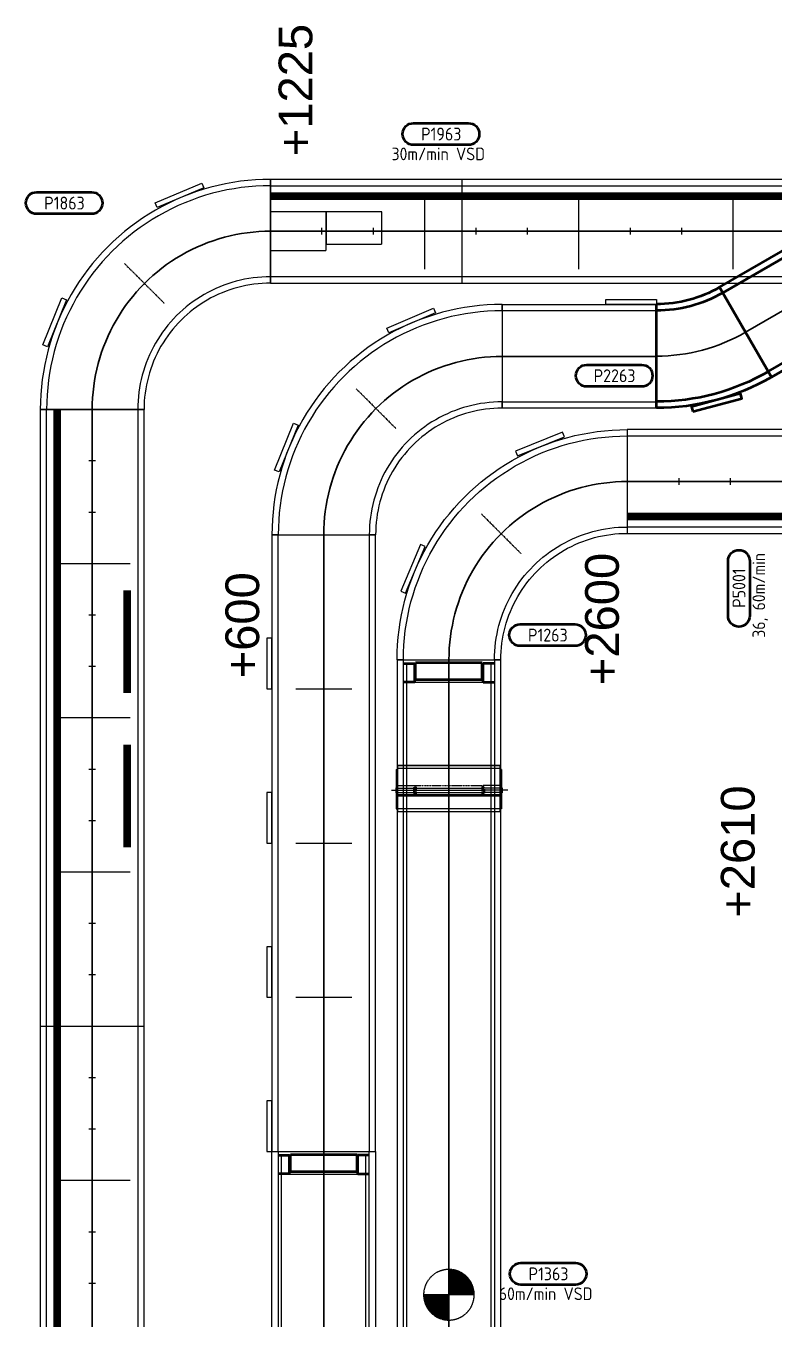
# Model space of a CAD drawing. Header units: millimetres. Extents: x 0 to 461941, y -159644 to 4828.
# Drawn here: x 141945 to 146381, y -44466 to -36797 of the extents above; entities that cross this region are included whole.
import ezdxf
from ezdxf.enums import TextEntityAlignment as Align

# ---------------------------------------------------------------- set-up
doc = ezdxf.new("R2010")
doc.units = ezdxf.units.MM
for name, pattern in [('Xref Conv Decant Empty Tote$0$AM_ISO02W050', [7.5, 6, -1.5]), ('Xref Conv Decant Empty Tote$0$AM_ISO08W050', [18, 12, -1.5, 3, -1.5]), ('Xref Conv Decant Empty Tote$0$CENTER', [7, 4, -1, 1, -1]), ('Xref Conv Decant Empty Tote$0$DASHDOT', [1, 0.5, -0.25, 0, -0.25]), ('Xref Conv Decant Empty Tote$0$DASHED', [0.75, 0.5, -0.25]), ('Xref Conv Decant Empty Tote$0$HIDDEN', [9.525, 6.35, -3.175]), ('Xref Conv Decant Product Tote$0$AM_ISO02W050', [7.5, 6, -1.5])]:
    doc.linetypes.add(name, pattern=pattern)
for name, color, linetype in [('AM_BOR', 4, 'Continuous'), ('Xref Conv Decant Empty Tote$0$Conv - Empty Tote', 35, 'Continuous'), ('Xref Conv Decant Empty Tote$0$Conveyor Detail', 150, 'Continuous'), ('Xref Conv Decant Empty Tote$0$P_Number2', 4, 'Continuous')]:
    doc.layers.add(name, color=color, linetype=linetype)
for name, color, linetype, lineweight in [('Xref Conv Decant Empty Tote$0$Cont 2.5', 7, 'Continuous', 50), ('Xref Conv Decant Empty Tote$0$Conveyor Centreline', 2, 'Continuous', 35), ('Xref Conv Decant Empty Tote$0$Conveyor Speeds', 8, 'Xref Conv Decant Empty Tote$0$AM_ISO08W050', 25), ('Xref Conv Decant Empty Tote$0$Hidden', 9, 'Xref Conv Decant Empty Tote$0$AM_ISO02W050', 25), ('Xref Conv Decant Empty Tote$0$Text', 40, 'Continuous', 35), ('Xref Conv Decant Product Tote$0$Conv- Product decant', 3, 'Continuous', 50), ('Xref Conv Decant Product Tote$0$Conveyor Centreline', 2, 'Continuous', 35), ('Xref Conv Decant Product Tote$0$Hidden', 9, 'Xref Conv Decant Product Tote$0$AM_ISO02W050', 25)]:
    doc.layers.add(name, color=color, linetype=linetype, lineweight=lineweight)
doc.styles.add('Xref Conv Decant Empty Tote$0$Arial', font='arial.ttf', dxfattribs={"height": 2.950599})
doc.styles.add('Xref Conv Decant Empty Tote$0$STANDARD', font='ISOCP.SHX')

# ---------------------------------------------------------------- blocks, each defined once
blk = doc.blocks.new('*U153')
blk.add_line((-307.5, 0), (307.5, 0))
for points in [[(-307.5, 0), (-307.5, 84124.8), (-270, 84124.8), (-270, 0)], [(270, 0), (270, 84124.8), (307.5, 84124.8), (307.5, 0)]]:
    blk.add_lwpolyline(points, close=True)
at = {"layer": 'Xref Conv Decant Empty Tote$0$Conveyor Centreline'}
blk.add_lwpolyline([(0, 0), (0, 84124.8)], dxfattribs=at)
at = {"layer": 'Xref Conv Decant Empty Tote$0$Conveyor Detail', "const_width": 45}
blk.add_lwpolyline([(207.5, 0), (207.5, 84124.8)], dxfattribs=at)
at = {"layer": 'Xref Conv Decant Empty Tote$0$Hidden'}
for p, q in [((-225, 2743.2), (225, 2743.2)), ((-20, 2743.2), (20, 2743.2)), ((-20, 2438.4), (20, 2438.4)), ((-20, 2133.6), (20, 2133.6)), ((-225, 1828.8), (225, 1828.8)), ((-20, 1828.8), (20, 1828.8)), ((-20, 1524), (20, 1524)), ((-20, 1219.2), (20, 1219.2)), ((-307.5, 1136.7), (307.5, 1136.7)), ((-225, 914.4), (225, 914.4)), ((-20, 914.4), (20, 914.4)), ((-20, 609.6), (20, 609.6)), ((-20, 304.8), (20, 304.8)), ((-225, 0), (225, 0))]:
    blk.add_line(p, q, dxfattribs=at)
for points in [[(-76.2, 330.2), (-76.2, 660.4), (114.3, 660.4), (114.3, 330.2)], [(-114.3, 0), (-114.3, 330.2), (114.3, 330.2), (114.3, 0)]]:
    blk.add_lwpolyline(points, close=True, dxfattribs=at)
blk = doc.blocks.new('*U157')
blk.add_line((-307.5, 42976.8), (307.5, 42976.8))
for points in [[(-307.5, 0), (-307.5, 42976.8), (-270, 42976.8), (-270, 0)], [(270, 0), (270, 42976.8), (307.5, 42976.8), (307.5, 0)]]:
    blk.add_lwpolyline(points, close=True)
at = {"layer": 'Xref Conv Decant Empty Tote$0$Conveyor Centreline'}
blk.add_lwpolyline([(0, 0), (0, 42976.8)], dxfattribs=at)
at = {"layer": 'Xref Conv Decant Empty Tote$0$Conveyor Detail', "const_width": 45}
blk.add_lwpolyline([(207.5, 0), (207.5, 42976.8)], dxfattribs=at)
at = {"layer": 'Xref Conv Decant Empty Tote$0$Hidden'}
for p, q in [((-20, 42672), (20, 42672)), ((-20, 42367.2), (20, 42367.2))]:
    blk.add_line(p, q, dxfattribs=at)
blk = doc.blocks.new('Xref Conv Decant Empty Tote$0$Pno2')
at = {"layer": 'Xref Conv Decant Empty Tote$0$Cont 2.5', "lineweight": 50}
blk.add_lwpolyline([(-6.47, 2.55), (6.32, 2.55, -1), (6.32, -2.54), (-6.47, -2.54, -1)], format="xyb", close=True, dxfattribs=at)
at = {"layer": 'Xref Conv Decant Empty Tote$0$Text', "color": 7, "style": 'Xref Conv Decant Empty Tote$0$STANDARD'}
blk.add_attdef('PNO', text='', height=3, dxfattribs=at).set_placement((0, 0), align=Align.MIDDLE)
blk = doc.blocks.new('*U172')
for p, q in [((1057.5, 1365), (1057.5, 750)), ((-307.5, 0), (307.5, 0))]:
    blk.add_line(p, q)
for points in [[(374.4, 1225.5), (650.5, 1342.7), (662.2, 1315.1), (386.1, 1197.9)], [(-292.1, 383.5), (-179.7, 661.7), (-151.9, 650.4), (-264.3, 372.3)]]:
    blk.add_lwpolyline(points, close=True)
for radius, start, end in [(1365, 90, 120), (1327.5, 90, 120), (1365, 120, 150), (1327.5, 120, 150), (787.5, 90, 120), (750, 90, 120), (1365, 150, 180), (1327.5, 150, 180), (787.5, 120, 150), (750, 120, 150), (787.5, 150, 180), (750, 150, 180)]:
    blk.add_arc((1057.5, 0), radius, start, end)
at = {"layer": 'Xref Conv Decant Empty Tote$0$Conveyor Centreline'}
for start, end in [(90, 120), (120, 150), (150, 180)]:
    blk.add_arc((1057.5, 0), 1057.5, start, end, dxfattribs=at)
at = {"layer": 'Xref Conv Decant Empty Tote$0$Hidden'}
blk.add_line((192.4, 865.1), (427.1, 630.4), dxfattribs=at)
blk = doc.blocks.new('*U173')
for p, q in [((-0.5, 307.5), (0.5, -307.5)), ((913.9, 308.9), (914.9, -306.1)), ((5843.8, 312.6), (6117.7, 313)), ((5843.8, 312.6), (5844.8, -292.9)), ((5844.5, 312.6), (5845.4, -292.9)), ((6094.8, 322.1), (5861.4, 321.7)), ((5861.4, 321.7), (5861.4, 316.7)), ((6094.8, 317.1), (5861.4, 316.7)), ((5862.1, 312.6), (5863.1, -292.9)), ((5956.5, 324.4), (5956.5, 321.9)), ((5986.5, 324.4), (5956.5, 324.4)), ((5986.5, 324.4), (5986.5, 321.9)), ((6089.5, 322.1), (6089.5, 317.1)), ((6094.8, 322.1), (6094.8, 317.1)), ((6100.6, 313), (6101.6, -292.5)), ((6116.8, 313), (6117.8, -292.5)), ((6117.7, 313), (6118.6, -292.5)), ((1038.8, -268.4), (1038, 271.6)), ((6610.2, 280.4), (6611, -259.6)), ((5844.8, -292.9), (6118.6, -292.5)), ((6095.7, -297.9), (5862.4, -298.3)), ((5862.4, -303.3), (5862.4, -298.3)), ((6095.7, -302.9), (5862.4, -303.3)), ((5957.5, -305.6), (5957.5, -303.1)), ((5987.5, -305.6), (5957.5, -305.6)), ((5987.5, -305.6), (5987.5, -303.1)), ((6090.5, -302.9), (6090.5, -297.9)), ((6095.7, -302.9), (6095.7, -297.9))]:
    blk.add_line(p, q)
at = {"lineweight": 50}
for p, q in [((5943.5, -298.1), (5942.5, 316.9)), ((927, 271.5), (927.1, 204)), ((1038.1, 204.1), (1038, 271.6)), ((6612.3, 212.9), (6612.2, 280.4)), ((6723.2, 280.6), (6723.3, 213.1)), ((1023.1, 199.1), (923.1, 199)), ((923.1, 199), (923.7, -196)), ((1038.1, 204.1), (927.1, 204)), ((1023.1, 199.1), (1023.7, -195.9)), ((6612.3, 212.9), (6723.3, 213.1)), ((6627.3, 207.9), (6727.3, 208.1)), ((6627.3, 207.9), (6627.9, -187.1)), ((6727.3, 208.1), (6727.9, -186.9)), ((1023.7, -195.9), (923.7, -196)), ((1038.7, -200.9), (927.7, -201)), ((927.8, -268.5), (927.7, -201)), ((1038.7, -200.9), (1038.8, -268.4)), ((6612.9, -192.1), (6723.9, -191.9)), ((6612.9, -192.1), (6613, -259.6)), ((6627.9, -187.1), (6727.9, -186.9)), ((6724, -259.4), (6723.9, -191.9))]:
    blk.add_line(p, q, dxfattribs=at)
at = {"linetype": 'Xref Conv Decant Empty Tote$0$DASHDOT'}
for p, q in [((5942.5, 316.9), (5942.7, 209.9)), ((6000.5, 317), (6000.7, 210)), ((5943.5, -298.1), (5942.7, 209.9)), ((6001.5, -298), (6000.7, 210))]:
    blk.add_line(p, q, dxfattribs=at)
at = {"linetype": 'Continuous'}
for p, q in [((5943.4, 316.9), (5943.6, 211.9)), ((5999.6, 317), (5999.7, 212)), ((5999.7, 212), (5943.6, 211.9)), ((6000.4, -193), (5944.2, -193.1)), ((5944.4, -298.1), (5944.2, -193.1)), ((6000.5, -298), (6000.4, -193))]:
    blk.add_line(p, q, dxfattribs=at)
at = {"linetype": 'Xref Conv Decant Empty Tote$0$DASHED'}
for p, q in [((5959, 316.9), (5959.2, 209.9)), ((5984, 316.9), (5984.2, 209.9)), ((5960, -298.1), (5959.2, 209.9)), ((5985, -298.1), (5984.2, 209.9))]:
    blk.add_line(p, q, dxfattribs=at)
at = {"linetype": 'Xref Conv Decant Empty Tote$0$HIDDEN'}
for p, q in [((6000.7, 204), (5942.7, 203.9)), ((5988.7, 219.9), (5954.7, 219.9)), ((6001.3, -185), (5943.3, -185.1)), ((5989.3, -201.1), (5955.3, -201.1))]:
    blk.add_line(p, q, dxfattribs=at)
at = {"linetype": 'Xref Conv Decant Empty Tote$0$CENTER'}
for p, q in [((5954.7, 219.9), (5954.7, 203.9)), ((5988.7, 219.9), (5988.7, 203.9)), ((5955.3, -201.1), (5955.3, -185.1)), ((5989.3, -201.1), (5989.3, -185.1))]:
    blk.add_line(p, q, dxfattribs=at)
for points in [[(-0.5, 307.5), (913.9, 308.9), (914, 271.4), (-0.4, 270)], [(913.9, 308.9), (6745.1, 318.1), (6745.2, 280.6), (914, 271.4)], [(0.4, -270), (914.8, -268.6), (914.9, -306.1), (0.5, -307.5)], [(914.8, -268.6), (6746, -259.4), (6746.1, -296.9), (914.9, -306.1)]]:
    blk.add_lwpolyline(points, close=True)
at = {"layer": 'Xref Conv Decant Empty Tote$0$Conveyor Centreline'}
for points in [[(0, 0), (914.4, 1.4)], [(914.4, 1.4), (6745.6, 10.6)]]:
    blk.add_lwpolyline(points, dxfattribs=at)
at = {"layer": 'Xref Conv Decant Empty Tote$0$Hidden'}
for p, q in [((5971.4, 358.3), (5971.7, 209.9)), ((931.5, 251.5), (6727.7, 260.6)), ((5972.5, -330.6), (5971.7, 209.9)), ((932.3, -248.5), (6728.5, -239.4))]:
    blk.add_line(p, q, dxfattribs=at)
blk.add_lwpolyline([(12.7, 255), (900.9, 256.4), (901.7, -253.6), (13.5, -255)], close=True, dxfattribs=at)
at = {"layer": 'Xref Conv Decant Empty Tote$0$Hidden', "const_width": 150}
for points in [[(2980.5, 79.7, -0.414214), (3055.6, 4.8, -0.414213)], [(2980.8, -70.3, -0.414214), (2905.7, 4.6, -0.414213)]]:
    blk.add_lwpolyline(points, format="xyb", dxfattribs=at)
at = {"layer": 'Xref Conv Decant Empty Tote$0$Hidden'}
for points in [[(2980.4, 154.7), (2980.7, 4.7)], [(2980.7, 4.7), (2830.7, 4.5)], [(3130.7, 4.9), (2980.7, 4.7)], [(2980.7, 4.7), (2980.9, -145.3)]]:
    blk.add_lwpolyline(points, dxfattribs=at)
blk.add_circle((2980.7, 4.7), 150, dxfattribs=at)
blk = doc.blocks.new('*U174')
for p, q in [((-307.5, 14630.4), (307.5, 14630.4)), ((-307.5, 10972.8), (307.5, 10972.8))]:
    blk.add_line(p, q)
for points in [[(-307.5, 0), (-307.5, 14630.4), (-270, 14630.4), (-270, 0)], [(270, 0), (270, 14630.4), (307.5, 14630.4), (307.5, 0)]]:
    blk.add_lwpolyline(points, close=True)
at = {"layer": 'Xref Conv Decant Empty Tote$0$Conveyor Centreline'}
blk.add_lwpolyline([(0, 0), (0, 14630.4)], dxfattribs=at)
at = {"layer": 'Xref Conv Decant Empty Tote$0$Conveyor Detail', "const_width": 45}
blk.add_lwpolyline([(207.5, 0), (207.5, 14630.4)], dxfattribs=at)
at = {"layer": 'Xref Conv Decant Empty Tote$0$Hidden'}
for p, q in [((-20, 14325.6), (20, 14325.6)), ((-20, 14020.8), (20, 14020.8)), ((-225, 13716), (225, 13716)), ((-20, 13716), (20, 13716)), ((-20, 13411.2), (20, 13411.2)), ((-20, 13106.4), (20, 13106.4)), ((-225, 12801.6), (225, 12801.6)), ((-20, 12801.6), (20, 12801.6)), ((-20, 12496.8), (20, 12496.8)), ((-20, 12192), (20, 12192)), ((-225, 11887.2), (225, 11887.2)), ((-20, 11887.2), (20, 11887.2)), ((-20, 11582.4), (20, 11582.4)), ((-20, 11277.6), (20, 11277.6)), ((-225, 10972.8), (225, 10972.8)), ((-20, 10972.8), (20, 10972.8)), ((-20, 10668), (20, 10668)), ((-20, 10363.2), (20, 10363.2)), ((-225, 10058.4), (225, 10058.4)), ((-20, 10058.4), (20, 10058.4)), ((-20, 9753.6), (20, 9753.6)), ((-20, 9448.8), (20, 9448.8))]:
    blk.add_line(p, q, dxfattribs=at)
blk = doc.blocks.new('*U201')
for p, q in [((0, 307.5), (0, -307.5)), ((914.4, 307.5), (914.4, -307.5))]:
    blk.add_line(p, q)
for points in [[(0, 307.5), (914.4, 307.5), (914.4, 270), (0, 270)], [(914.4, 307.5), (614.4, 307.5), (614.4, 337.5), (914.4, 337.5)], [(0, -270), (914.4, -270), (914.4, -307.5), (0, -307.5)]]:
    blk.add_lwpolyline(points, close=True)
at = {"layer": 'Xref Conv Decant Empty Tote$0$Conveyor Centreline'}
blk.add_lwpolyline([(0, 0), (914.4, 0)], dxfattribs=at)
at = {"layer": 'Xref Conv Decant Empty Tote$0$Hidden'}
blk.add_line((0, 166), (0, -166), dxfattribs=at)
blk = doc.blocks.new('*U212')
for p, q in [((0, -307.5), (0, 307.5)), ((3657.6, -307.5), (3657.6, 307.5)), ((3657.6, -307.5), (3657.6, 307.5))]:
    blk.add_line(p, q)
for points in [[(0, 270), (3657.6, 270), (3657.6, 307.5), (0, 307.5)], [(0, -307.5), (3657.6, -307.5), (3657.6, -270), (0, -270)], [(914.4, -307.5), (614.4, -307.5), (614.4, -337.5), (914.4, -337.5)], [(1828.8, -307.5), (1528.8, -307.5), (1528.8, -337.5), (1828.8, -337.5)], [(2743.2, -307.5), (2443.2, -307.5), (2443.2, -337.5), (2743.2, -337.5)], [(3657.6, -307.5), (3357.6, -307.5), (3357.6, -337.5), (3657.6, -337.5)]]:
    blk.add_lwpolyline(points, close=True)
at = {"layer": 'Xref Conv Decant Empty Tote$0$Conveyor Centreline'}
blk.add_lwpolyline([(0, 0), (3657.6, 0)], dxfattribs=at)
at = {"layer": 'Xref Conv Decant Empty Tote$0$Hidden'}
for p, q in [((0, -166), (0, 166)), ((914.4, -166), (914.4, 166)), ((1828.8, -166), (1828.8, 166)), ((2743.2, -166), (2743.2, 166))]:
    blk.add_line(p, q, dxfattribs=at)
blk = doc.blocks.new('*U214')
at = {"lineweight": 50}
for p, q in [((-270, 6551.2), (-202.5, 6551.2)), ((-202.5, 6440.2), (-202.5, 6551.2)), ((-197.5, 6455.2), (-197.5, 6555.2)), ((-197.5, 6555.2), (197.5, 6555.2)), ((197.5, 6455.2), (197.5, 6555.2)), ((202.5, 6440.2), (202.5, 6551.2)), ((270, 6551.2), (202.5, 6551.2)), ((-197.5, 6455.2), (197.5, 6455.2)), ((-202.5, 6440.2), (-270, 6440.2)), ((202.5, 6440.2), (270, 6440.2)), ((-307.5, 260), (-307.5, 0)), ((-202.5, 124), (-270, 124)), ((-202.5, 124), (-202.5, 13)), ((-197.5, 109), (-197.5, 9)), ((-197.5, 109), (197.5, 109)), ((197.5, 109), (197.5, 9)), ((202.5, 124), (202.5, 13)), ((202.5, 124), (270, 124)), ((-270, 13), (-202.5, 13)), ((-197.5, 9), (197.5, 9)), ((270, 13), (202.5, 13))]:
    blk.add_line(p, q, dxfattribs=at)
for p, q in [((-270, 6438.2), (270, 6438.2)), ((-270, 126), (270, 126)), ((-270, 126), (270, 126))]:
    blk.add_line(p, q)
for points in [[(-307.5, 0), (-307.5, 6573.2), (-270, 6573.2), (-270, 0)], [(270, 0), (270, 6573.2), (307.5, 6573.2), (307.5, 0)]]:
    blk.add_lwpolyline(points, close=True)
at = {"layer": 'Xref Conv Decant Empty Tote$0$Conveyor Centreline'}
blk.add_lwpolyline([(0, 0), (0, 6573.2)], dxfattribs=at)
at = {"layer": 'Xref Conv Decant Empty Tote$0$Hidden'}
for p, q in [((-250, 17.5), (-250, 6555.7)), ((250, 17.5), (250, 6555.7))]:
    blk.add_line(p, q, dxfattribs=at)
at = {"layer": 'Xref Conv Decant Empty Tote$0$Hidden', "const_width": 150}
for points in [[(-75, 4986.3, -0.414214), (0, 5061.3, -0.414213)], [(75, 4986.3, -0.414214), (0, 4911.3, -0.414213)]]:
    blk.add_lwpolyline(points, format="xyb", dxfattribs=at)
at = {"layer": 'Xref Conv Decant Empty Tote$0$Hidden'}
for points in [[(0, 5136.3), (0, 4986.3)], [(-150, 4986.3), (0, 4986.3)], [(0, 4986.3), (0, 4836.3)], [(0, 4986.3), (150, 4986.3)]]:
    blk.add_lwpolyline(points, dxfattribs=at)
blk.add_circle((0, 4986.3), 150, dxfattribs=at)
blk = doc.blocks.new('Xref Conv Decant Empty Tote')
at = {"layer": 'Xref Conv Decant Empty Tote$0$Conveyor Detail', "const_width": 45}
for points in [[(142545.2, -40754), (142545.2, -40144.4)], [(142545.2, -41668.4), (142545.2, -41058.8)]]:
    blk.add_lwpolyline(points, dxfattribs=at)
at = {"layer": 'Xref Conv Decant Empty Tote$0$Conv - Empty Tote'}
for name, p in [('*U172', (142337.7, -39072.6)), ('*U172', (143710.7, -39814.6)), ('*U201', (144768.2, -38757.1)), ('*U214', (143710.7, -50045.4))]:
    blk.add_blockref(name, p, dxfattribs=at)
at = {"layer": 'Xref Conv Decant Empty Tote$0$Conv - Empty Tote', "xscale": -1}
for name, p, rotation in [('*U153', (143395.2, -38015.1), 270), ('*U172', (145510.2, -39499.1), 90.00000000000007), ('*U157', (188487, -39499.1), 90), ('*U173', (144452.7, -47302.2), 270.0903093490015)]:
    blk.add_blockref(name, p, dxfattribs=dict(at, rotation=rotation))
blk.add_blockref('*U174', (142337.7, -53703), dxfattribs=at)
at = {"layer": 'Xref Conv Decant Empty Tote$0$Conv - Empty Tote', "rotation": 270}
blk.add_blockref('*U212', (143710.7, -39814.6), dxfattribs=at)
at = {"layer": 'Xref Conv Decant Empty Tote$0$P_Number2', "xscale": 25.4, "yscale": 25.4, "zscale": 25.4}
for p, values in [((144407.3, -37438.9), {'PNO': 'P1963'}), ((142173.4, -37848.1), {'PNO': 'P1863'}), ((145434.8, -38871.9), {'PNO': 'P2263'}), ((145039.3, -40409.9), {'PNO': 'P1263'}), ((145043.2, -44197.6), {'PNO': 'P1363'})]:
    blk.add_blockref('Xref Conv Decant Empty Tote$0$Pno2', p, dxfattribs=at).add_auto_attribs(values)
at = {"layer": 'Xref Conv Decant Empty Tote$0$P_Number2', "xscale": 25.4, "yscale": 25.4, "zscale": 25.4, "rotation": 90}
blk.add_blockref('Xref Conv Decant Empty Tote$0$Pno2', (146172.3, -40131.2), dxfattribs=at).add_auto_attribs({'PNO': 'P5001'})
at = {"layer": 'Xref Conv Decant Empty Tote$0$Conv - Empty Tote', "style": 'Xref Conv Decant Empty Tote$0$Arial'}
for s, p in [('+1225', (143643, -37570.4)), ('+2600', (145460.3, -40706.7)), ('+600', (143327.7, -40666.3)), ('+2610', (146265.3, -42085.8))]:
    blk.add_text(s, height=200, rotation=90, dxfattribs=at).set_placement(p)
at = {"layer": 'Xref Conv Decant Empty Tote$0$Conveyor Speeds', "char_height": 75, "attachment_point": 1, "style": 'Xref Conv Decant Empty Tote$0$STANDARD'}
for s, insert in [('30m/min VSD', (144112.9, -37519.3)), ('60m/min VSD', (144748.9, -44278.1))]:
    blk.add_mtext_dynamic_manual_height_columns(s, width=1630.752, gutter_width=11.4, heights=[0], dxfattribs=dict(at, insert=insert))
at = {"layer": 'Xref Conv Decant Empty Tote$0$Conveyor Speeds', "insert": (146252.7, -40425.6), "char_height": 75, "attachment_point": 1, "rotation": 90, "style": 'Xref Conv Decant Empty Tote$0$STANDARD'}
blk.add_mtext_dynamic_manual_height_columns('36, 60m/min', width=1630.752, gutter_width=11.4, heights=[0], dxfattribs=at)
blk = doc.blocks.new('*U278')
for p, q in [((-124.6, 682.5), (408, 375)), ((-307.5, 0), (307.5, 0))]:
    blk.add_line(p, q)
blk.add_lwpolyline([(-328.8, 216.2), (-251.1, 505.9), (-222.2, 498.2), (-299.8, 208.4)], close=True)
blk.add_lwpolyline([(-328.8, 216.2), (-251.1, 505.9), (-222.2, 498.2), (-299.8, 208.4)], close=True)
for radius in [1365, 1365, 1365, 1327.5, 1327.5, 1327.5, 787.5, 787.5, 787.5, 750, 750, 750]:
    blk.add_arc((1057.5, 0), radius, 150, 180)
at = {"layer": 'Xref Conv Decant Product Tote$0$Conveyor Centreline'}
blk.add_arc((1057.5, 0), 1057.5, 150, 180, dxfattribs=at)
blk.add_arc((1057.5, 0), 1057.5, 150, 180, dxfattribs=at)
blk.add_arc((1057.5, 0), 1057.5, 150, 180, dxfattribs=at)
at = {"layer": 'Xref Conv Decant Product Tote$0$Hidden'}
blk.add_line((-166, 0), (166, 0), dxfattribs=at)
blk = doc.blocks.new('*U312')
for p, q in [((0, 307.5), (0, -307.5)), ((914.4, 307.5), (914.4, -307.5))]:
    blk.add_line(p, q)
for points in [[(0, 307.5), (914.4, 307.5), (914.4, 270), (0, 270)], [(914.4, 307.5), (614.4, 307.5), (614.4, 337.5), (914.4, 337.5)], [(0, -270), (914.4, -270), (914.4, -307.5), (0, -307.5)]]:
    blk.add_lwpolyline(points, close=True)
at = {"layer": 'Xref Conv Decant Product Tote$0$Conveyor Centreline'}
blk.add_lwpolyline([(0, 0), (914.4, 0)], dxfattribs=at)
at = {"layer": 'Xref Conv Decant Product Tote$0$Hidden'}
blk.add_line((0, 166), (0, -166), dxfattribs=at)
blk = doc.blocks.new('Xref Conv Decant Product Tote')
at = {"layer": 'Xref Conv Decant Product Tote$0$Conv- Product decant', "rotation": 30}
blk.add_blockref('*U312', (146211.1, -38614), dxfattribs=at)
at = {"layer": 'Xref Conv Decant Product Tote$0$Conv- Product decant', "xscale": -1, "rotation": 270}
blk.add_blockref('*U278', (145682.6, -38755.8), dxfattribs=at)

msp = doc.modelspace()

# ---------------------------------------------------------------- block references
for name in ['Xref Conv Decant Empty Tote', 'Xref Conv Decant Product Tote']:
    msp.add_blockref(name, (0, 0))
at = {"layer": 'AM_BOR'}
msp.add_blockref('Xref Conv Decant Product Tote', (0, 0), dxfattribs=at)

doc.saveas('drawing.dxf')
